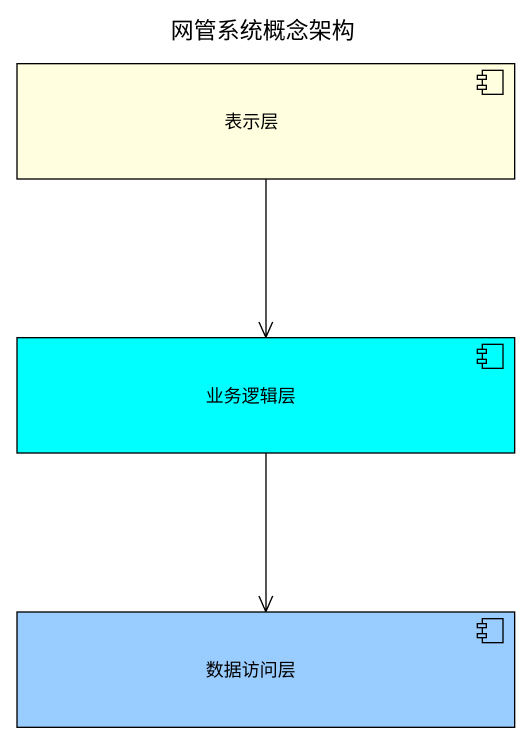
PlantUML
@startuml
title 网管系统概念架构
component 表示层 #FFFFE0
component 业务逻辑层 #00FFFF
component 数据访问层 #99CCFF
表示层 --> 业务逻辑层
业务逻辑层 --> 数据访问层
@enduml
